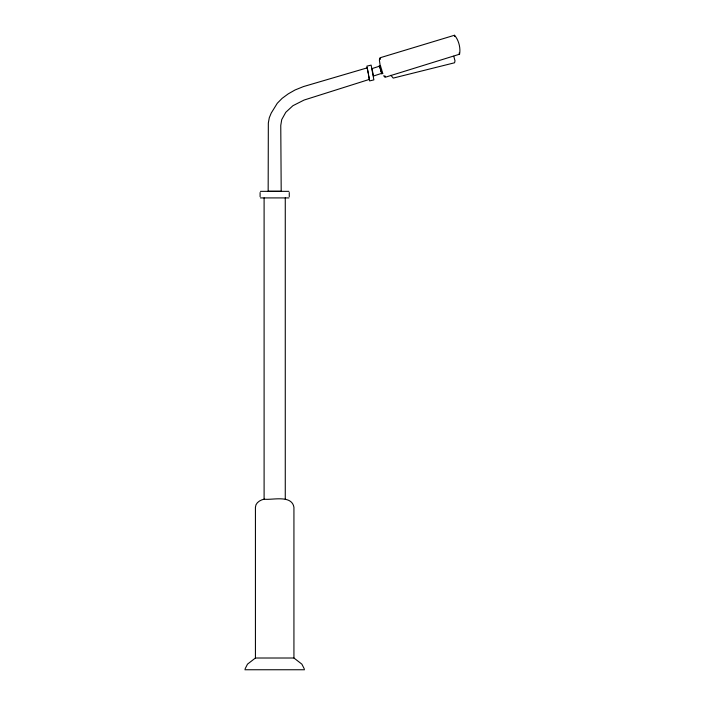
<?xml version="1.0" encoding="UTF-8"?>
<svg xmlns="http://www.w3.org/2000/svg" width="705" height="705" viewBox="0 0 705 705"><rect width="100%" height="100%" fill="white"/><g stroke="black" fill="none" stroke-linecap="round" stroke-linejoin="round"><path stroke-width="1.06" d="M383.608 75.796L385.027 77.039L386.366 76.915L459.572 54.197C460.753 47.922 458.726 40.062 454.513 35.25L381.167 57.44L379.969 58.083L379.369 59.943L380.233 66.006M245.146 668.745L247.508 664.136L255.43 658.012L293.932 658.012L301.863 664.136L304.225 668.745M293.932 658.012L293.932 507.248C291.711 494.487 272.394 500.303 264.102 499.175C260.215 500.004 255.501 502.771 255.43 507.248L255.43 658.012M367.19 67.865L303.423 86.592L295.06 89.976L288.239 93.862L282.15 98.33L277.276 103.274L271.24 113.047L269.284 117.77L268.332 122.996L268.164 191.266L281.198 191.266L280.766 125.419L281.736 119.577L285.789 112.298L292.919 105.697L304.093 100.048L369.341 79.409L369.041 77.744M260.445 191.346L288.918 191.346M260.445 197.911L288.918 197.911M244.838 669.75L304.534 669.75M390.878 75.285L393.214 78.096L454.566 62.78L455.007 60.85L453.764 56.224M459.087 53.051L459.572 54.197M379.969 58.083L380.453 59.238M380.506 65.9L381.105 67.83M381.352 68.632L381.863 70.28M379.642 66.385L379.281 65.468M379.51 66.217L380.251 68.376M382.101 71.073L382.515 72.439M379.678 66.764L381.07 71.416M382.674 72.959L382.885 73.655M379.581 66.164L372.037 68.597L373.421 76.034L381.722 73.346L381.255 71.76M380.453 69.055L381.828 74.007M367.217 67.988L367.534 69.61M367.534 69.513L368.098 72.58M367.895 71.496L366.891 66.147L371.13 65.116L373.879 79.885L369.64 80.916L368.706 75.893M368.045 72.183L368.301 73.708M368.31 73.62L368.574 75.056M368.512 74.827L369.05 77.691M454.513 35.25L454.663 36.501M384.868 75.787L385.027 77.039M289.262 192.553L289.262 196.713M285.269 197.911L285.269 499.175M264.102 197.911L264.102 499.175M260.101 192.553L260.101 196.713"/></g></svg>
